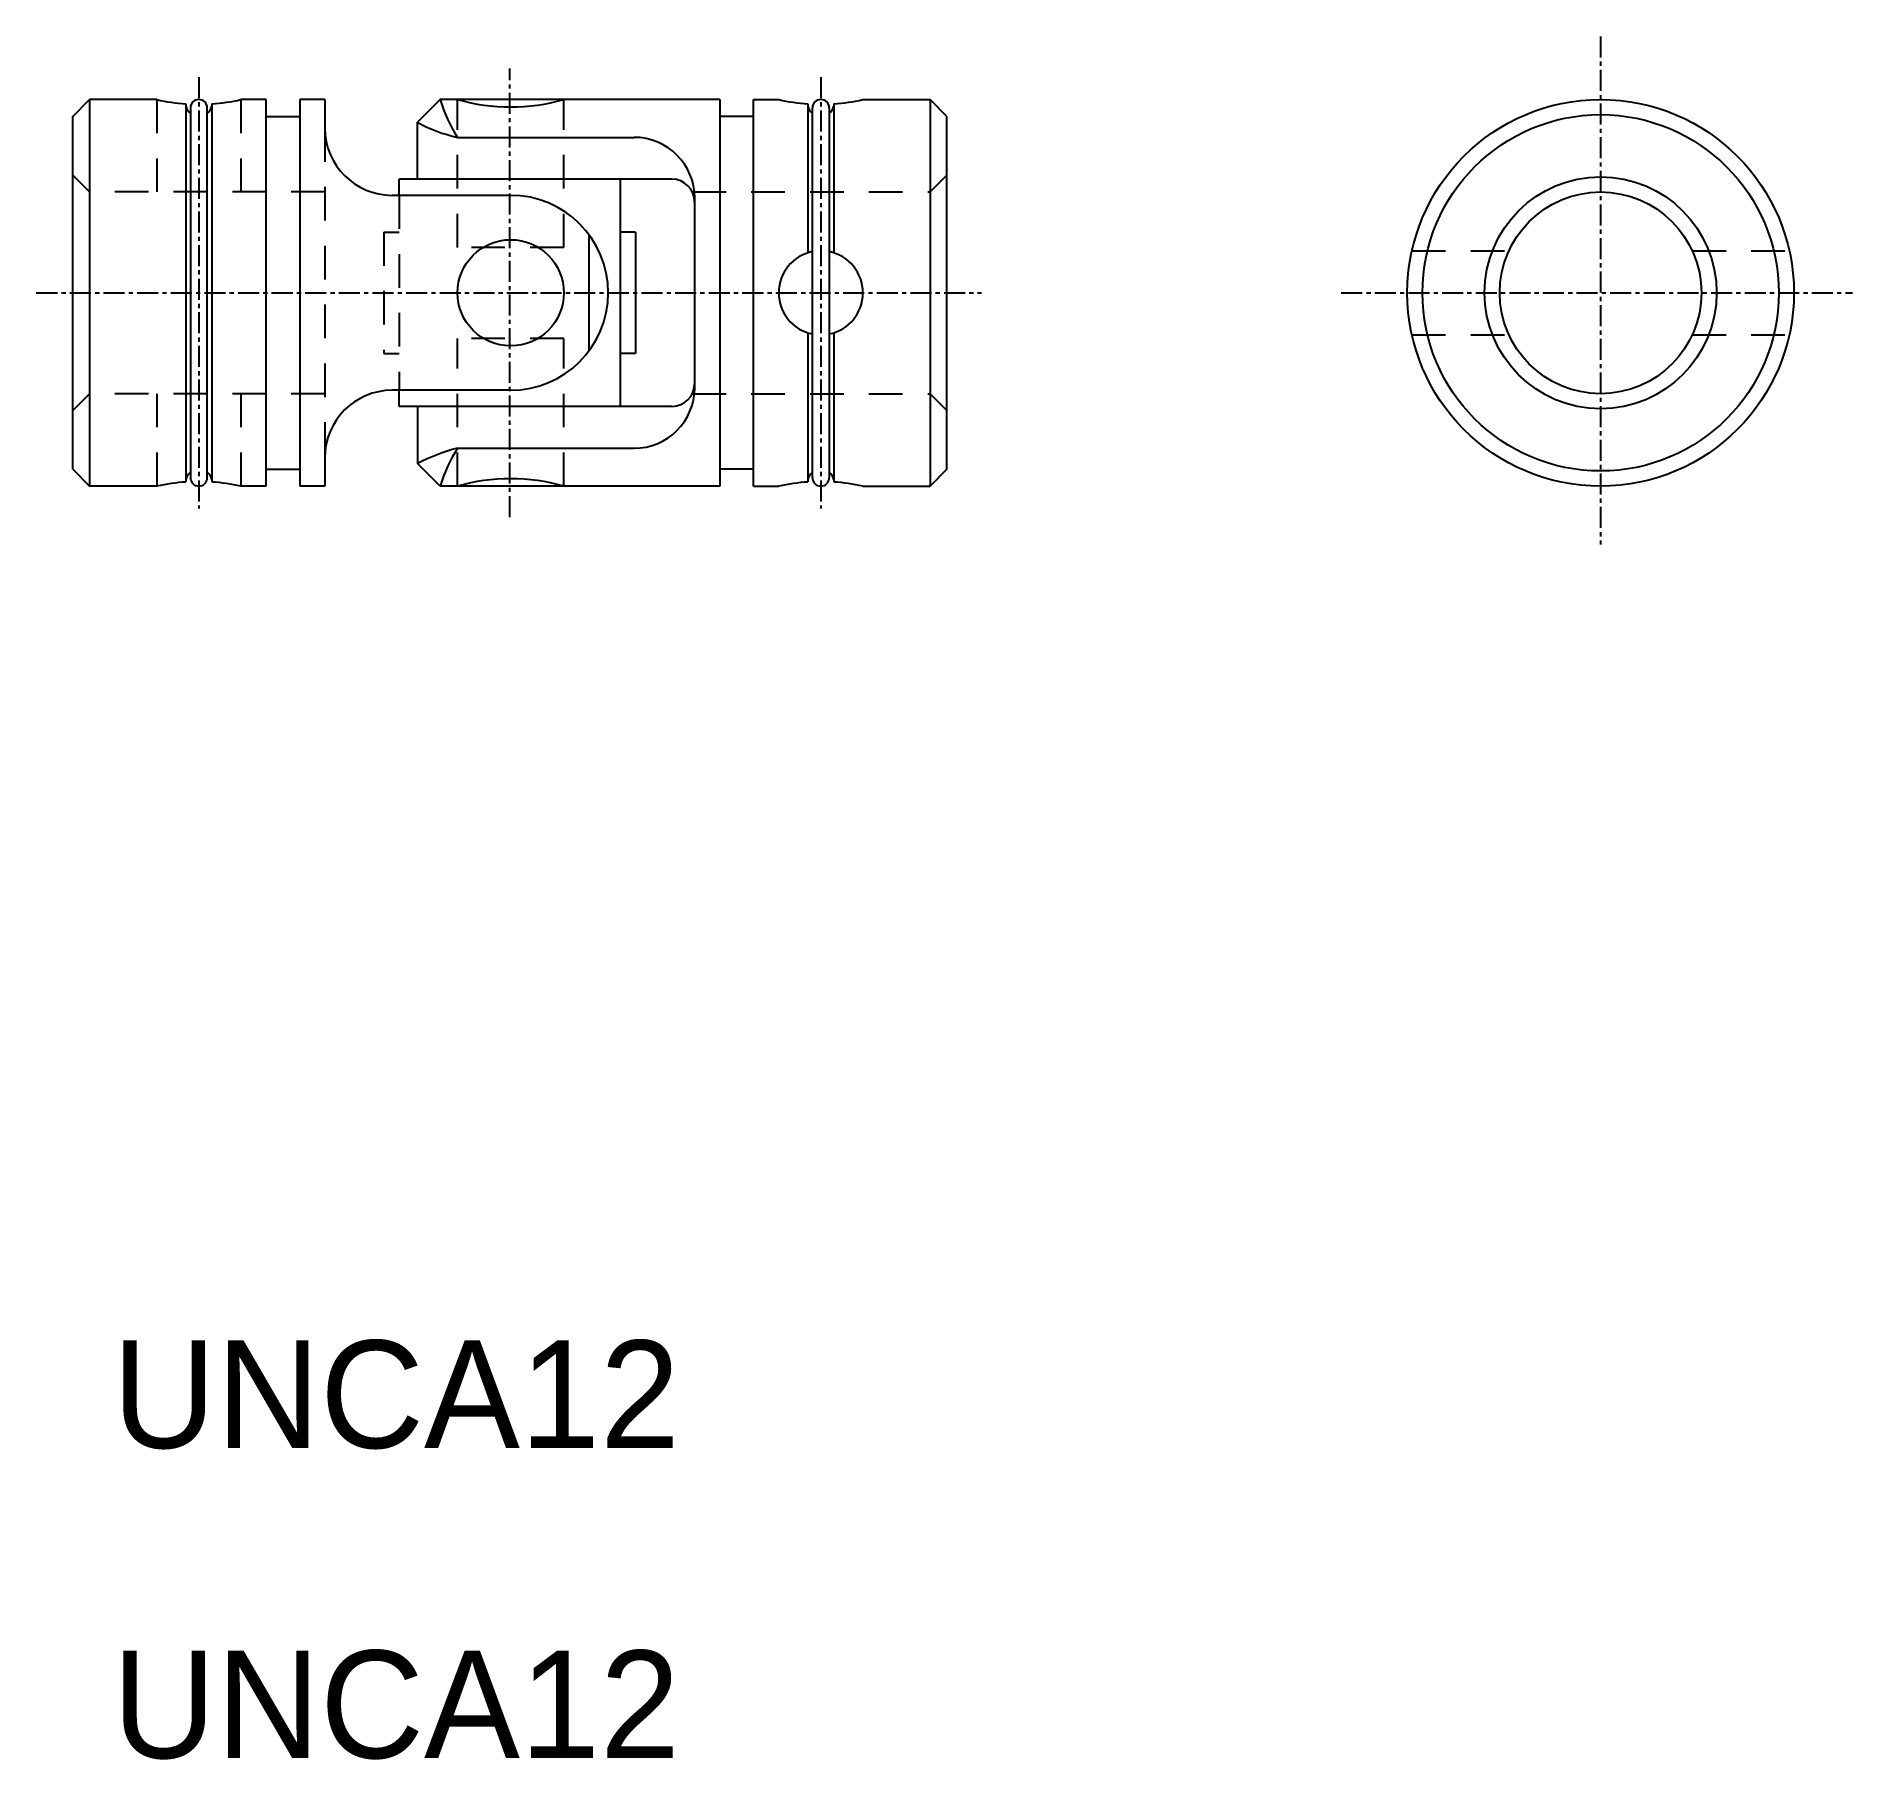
# Model space of a CAD drawing. Extents: x 212 to 320, y 88 to 191.
import ezdxf

# ---------------------------------------------------------------- set-up
doc = ezdxf.new("R2010")
doc.units = 0
doc.linetypes.add('CENTER', pattern=[2, 1.25, -0.25, 0.25, -0.25])
doc.linetypes.add('DASHED', pattern=[3.5, 2, -1.5])
doc.layers.get('0').update_dxf_attribs({"linetype": 'CONTINUOUS'})
doc.layers.add('CENTER', color=1, linetype='CENTER')

msp = doc.modelspace()

# ---------------------------------------------------------------- linework, layer by layer
for p, q in [((214.16, 185.97), (215.16, 186.97)), ((215.16, 186.97), (215.16, 163.97)), ((219.16, 186.97), (215.16, 186.97)), ((225.66, 186.97), (224.16, 186.97)), ((225.66, 163.97), (225.66, 186.97)), ((227.66, 186.97), (227.66, 163.97)), ((229.16, 186.97), (227.66, 186.97)), ((229.16, 186.97), (229.16, 185.27)), ((236.01, 186.97), (234.66, 185.62)), ((252.66, 186.97), (236.01, 186.97)), ((252.66, 186.97), (252.66, 163.97)), ((254.66, 163.97), (254.66, 186.97)), ((254.66, 186.97), (256.16, 186.97)), ((261.16, 186.97), (265.16, 186.97)), ((265.16, 186.97), (265.16, 163.97)), ((266.16, 185.97), (265.16, 186.97)), ((214.16, 164.97), (214.16, 185.97)), ((220.88, 186.72), (220.88, 164.22)), ((222.43, 186.72), (222.43, 164.22)), ((225.66, 185.97), (227.66, 185.97)), ((254.66, 185.97), (252.66, 185.97)), ((257.88, 186.72), (257.88, 177.85)), ((259.43, 186.72), (259.43, 177.85)), ((266.16, 164.97), (266.16, 185.97)), ((234.66, 182.23), (234.66, 185.62)), ((237.05, 184.71), (247.55, 184.71)), ((249.8, 182.23), (233.57, 182.23)), ((233.57, 181.27), (233.57, 182.23)), ((246.74, 168.7), (246.74, 182.23)), ((240.21, 181.27), (233.16, 181.27)), ((251.16, 169.83), (251.16, 181.11)), ((244.85, 178.94), (244.85, 172)), ((247.64, 179.08), (246.74, 179.08)), ((247.64, 179.08), (247.64, 171.86)), ((214.16, 175.47), (214.16, 175.47)), ((257.88, 173.09), (257.88, 164.22)), ((259.43, 173.09), (259.43, 164.22)), ((247.64, 171.86), (246.74, 171.86)), ((214.16, 170.22), (214.16, 170.22)), ((240.21, 169.67), (233.16, 169.67)), ((233.57, 168.7), (233.57, 169.67)), ((249.8, 168.7), (233.57, 168.7)), ((234.66, 168.7), (234.66, 165.32)), ((229.16, 165.67), (229.16, 163.97)), ((237.05, 166.22), (247.55, 166.22)), ((214.16, 164.97), (215.16, 163.97)), ((225.66, 164.97), (227.66, 164.97)), ((236.01, 163.97), (234.66, 165.32)), ((254.66, 164.97), (252.66, 164.97)), ((266.16, 164.97), (265.16, 163.97)), ((219.16, 163.97), (215.16, 163.97)), ((225.66, 163.97), (224.16, 163.97)), ((229.16, 163.97), (227.66, 163.97)), ((252.66, 163.97), (236.01, 163.97)), ((254.66, 163.97), (256.16, 163.97)), ((261.16, 163.97), (265.16, 163.97))]:
    msp.add_line(p, q)
at = {"color": 3, "linetype": 'DASHED'}
for p, q in [((219.16, 186.97), (219.16, 181.47)), ((224.16, 186.97), (224.16, 181.47)), ((237.05, 178.17), (237.05, 186.97)), ((243.37, 178.17), (243.37, 186.97)), ((229.16, 185.27), (229.16, 165.67)), ((215.16, 181.47), (214.16, 182.47)), ((265.16, 181.47), (266.16, 182.47)), ((229.16, 181.47), (215.16, 181.47)), ((233.57, 181.27), (233.57, 169.67)), ((251.02, 181.47), (265.16, 181.47)), ((232.67, 179.08), (232.67, 171.86)), ((232.67, 179.08), (233.57, 179.08)), ((243.37, 178.17), (237.05, 178.17)), ((293.83, 177.97), (299.6, 177.97)), ((310.51, 177.97), (316.28, 177.97)), ((293.83, 172.97), (299.6, 172.97)), ((310.51, 172.97), (316.28, 172.97)), ((232.67, 171.86), (233.57, 171.86)), ((237.05, 163.97), (237.05, 172.76)), ((243.37, 172.76), (237.05, 172.76)), ((243.37, 163.97), (243.37, 172.76)), ((215.16, 169.47), (214.16, 168.47)), ((229.16, 169.47), (215.16, 169.47)), ((219.16, 169.47), (219.16, 163.97)), ((224.16, 169.47), (224.16, 163.97)), ((251.02, 169.47), (265.16, 169.47)), ((265.16, 169.47), (266.16, 168.47))]:
    msp.add_line(p, q, dxfattribs=at)
at = {"linetype": 'CONTINUOUS'}
for p, q in [((221.16, 186.47), (221.16, 164.47)), ((222.16, 164.47), (222.16, 186.47)), ((258.16, 164.47), (258.16, 186.47)), ((259.16, 186.47), (259.16, 164.47))]:
    msp.add_line(p, q, dxfattribs=at)
for centre, radius in [((305.05, 175.47), 11.5), ((305.05, 175.47), 10.6), ((305.05, 175.47), 6.9), ((305.05, 175.47), 6), ((240.21, 175.47), 3.16)]:
    msp.add_circle(centre, radius)
for centre, radius, start, end in [((221.66, 198.19), 11.5, 257.4442, 266.1379), ((221.66, 186.47), 0.5, 0, 180), ((221.66, 198.19), 11.5, 273.8621, 282.5558), ((244.65, 189.57), 9.02, 196.7742, 212.6003), ((240.21, 198.03), 11.5, 254.0672, 285.9328), ((258.66, 198.19), 11.5, 257.4442, 266.1379), ((258.66, 186.47), 0.5, 0, 180), ((258.66, 198.19), 11.5, 273.8621, 282.5558), ((221.66, 186.77), 0.8, 194.4776, 231.3178), ((221.66, 186.77), 0.8, 308.6822, 345.5224), ((258.66, 186.77), 0.8, 194.4776, 231.3178), ((258.66, 186.77), 0.8, 308.6822, 345.5224), ((233.16, 185.27), 4, 180, 270), ((239.08, 193.71), 9.22, 241.3356, 257.2308), ((247.55, 181.11), 3.61, 0, 90), ((249.8, 180.88), 1.35, 0, 90), ((240.21, 175.47), 5.8, 270, 90), ((258.66, 175.47), 2.5, 101.537, 258.463), ((258.66, 175.47), 2.5, 281.537, 78.463), ((233.16, 165.67), 4, 90, 180), ((247.55, 169.83), 3.61, 270, 0), ((249.8, 170.06), 1.35, 270, 0), ((239.89, 155.08), 11.5, 104.323, 117.0517), ((244.65, 161.36), 9.02, 147.3891, 163.206), ((221.66, 164.17), 0.8, 128.6822, 165.5225), ((221.66, 164.47), 0.5, 180, 0), ((221.66, 164.17), 0.8, 14.4775, 51.3178), ((240.21, 152.91), 11.5, 74.0672, 105.9328), ((258.66, 164.17), 0.8, 128.6822, 165.5225), ((258.66, 164.47), 0.5, 180, 0), ((258.66, 164.17), 0.8, 14.4775, 51.3178), ((221.66, 152.74), 11.5, 93.8621, 102.5558), ((221.66, 152.74), 11.5, 77.4442, 86.1379), ((258.66, 152.74), 11.5, 93.8621, 102.5558), ((258.66, 152.74), 11.5, 77.4442, 86.1379)]:
    msp.add_arc(centre, radius, start, end)
at = {"layer": 'CENTER', "color": 1, "linetype": 'CENTER'}
for p, q in [((305.05, 190.73), (305.05, 160.49)), ((221.66, 188.31), (221.66, 162.63)), ((240.16, 162.12), (240.16, 188.82)), ((258.66, 188.31), (258.66, 162.63)), ((211.99, 175.47), (268.22, 175.47)), ((289.62, 175.47), (320.04, 175.47))]:
    msp.add_line(p, q, dxfattribs=at)

# ---------------------------------------------------------------- texts
for p in [(216.51, 106.74), (216.51, 88.29)]:
    msp.add_text('UNCA12', height=6.4).set_placement(p)

doc.saveas('drawing.dxf')
